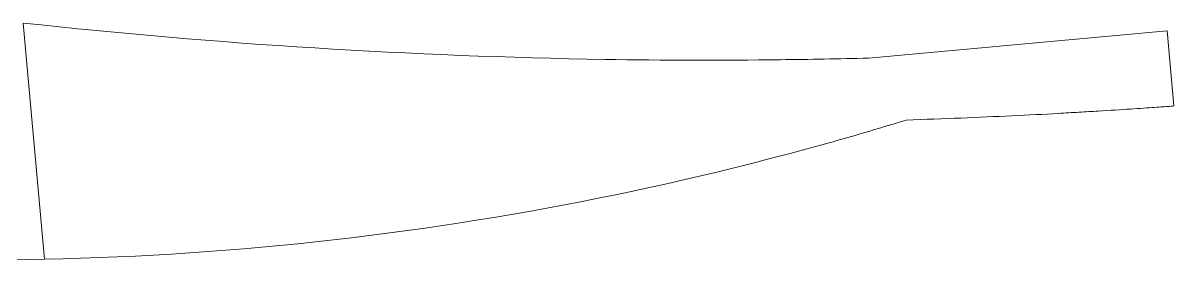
# Model space of a CAD drawing. Header units: inches. Extents: x -1 to 66.5, y -11.9 to 25.2.
# Drawn here: x 62.276 to 63.372, y -3.136 to -2.91 of the extents above; entities that cross this region are included whole.
import ezdxf

# ---------------------------------------------------------------- set-up
doc = ezdxf.new("R2010")
doc.units = ezdxf.units.IN
doc.header["$MEASUREMENT"] = 0
doc.layers.add('Clamp', color=30, linetype='Continuous')

msp = doc.modelspace()

# ---------------------------------------------------------------- linework, layer by layer
at = {"layer": 'Clamp', "linetype": 'Continuous', "lineweight": 0}
for p, q in [((62.2763, -2.9099), (62.2968, -3.1349)), ((63.0814, -2.9433), (63.3656, -2.9174)), ((63.3721, -2.9889), (63.3656, -2.9174))]:
    msp.add_line(p, q, dxfattribs=at)
for centre, radius, start, end in [((62.9269, 3.0547), 6, 269.07812, 270.67307), ((62.2328, -0.1356), 3, 254.475, 271.2218), ((62.2328, -0.1356), 3, 281.7176, 284.9262)]:
    msp.add_arc(centre, radius, start, end, dxfattribs=at)
for points in [[(62.8304, -2.9445), (62.6466, -2.9415), (62.4619, -2.9301), (62.2763, -2.9099)], [(62.8421, -3.0731), (62.6636, -3.1101), (62.4819, -3.131), (62.2968, -3.1349)]]:
    msp.add_open_spline(points, degree=3, dxfattribs=at)
for points, knots in [([(63.0814, -2.9433), (63.0673, -2.9436), (63.0532, -2.9439), (63.0252, -2.9445), (63.0113, -2.9447), (62.9974, -2.9448)], [0, 0, 0, 0, 0.5, 0.5, 1, 1, 1, 1]), ([(63.1173, -3.0023), (63.1351, -3.0017), (63.1524, -3.0011), (63.1859, -2.9997), (63.2022, -2.999), (63.2335, -2.9975), (63.2482, -2.9968), (63.2687, -2.9956), (63.2753, -2.9952), (63.2879, -2.9945), (63.2941, -2.9941), (63.3115, -2.9931), (63.3217, -2.9924), (63.3396, -2.9912), (63.3472, -2.9907), (63.3596, -2.9898), (63.3643, -2.9895), (63.3706, -2.989), (63.3721, -2.9889), (63.3721, -2.9889)], [0, 0, 0, 0, 0.125, 0.125, 0.25, 0.25, 0.375, 0.375, 0.4375, 0.4375, 0.5, 0.5, 0.625, 0.625, 0.75, 0.75, 0.875, 0.875, 1, 1, 1, 1]), ([(63.1173, -3.0023), (63.0989, -3.0079), (63.0803, -3.0135), (63.0428, -3.0243), (63.0241, -3.0294), (63.0056, -3.0344)], [0, 0, 0, 0, 0.5, 0.5, 1, 1, 1, 1])]:
    msp.add_open_spline(points, degree=3, knots=knots, dxfattribs=at)

doc.saveas('drawing.dxf')
